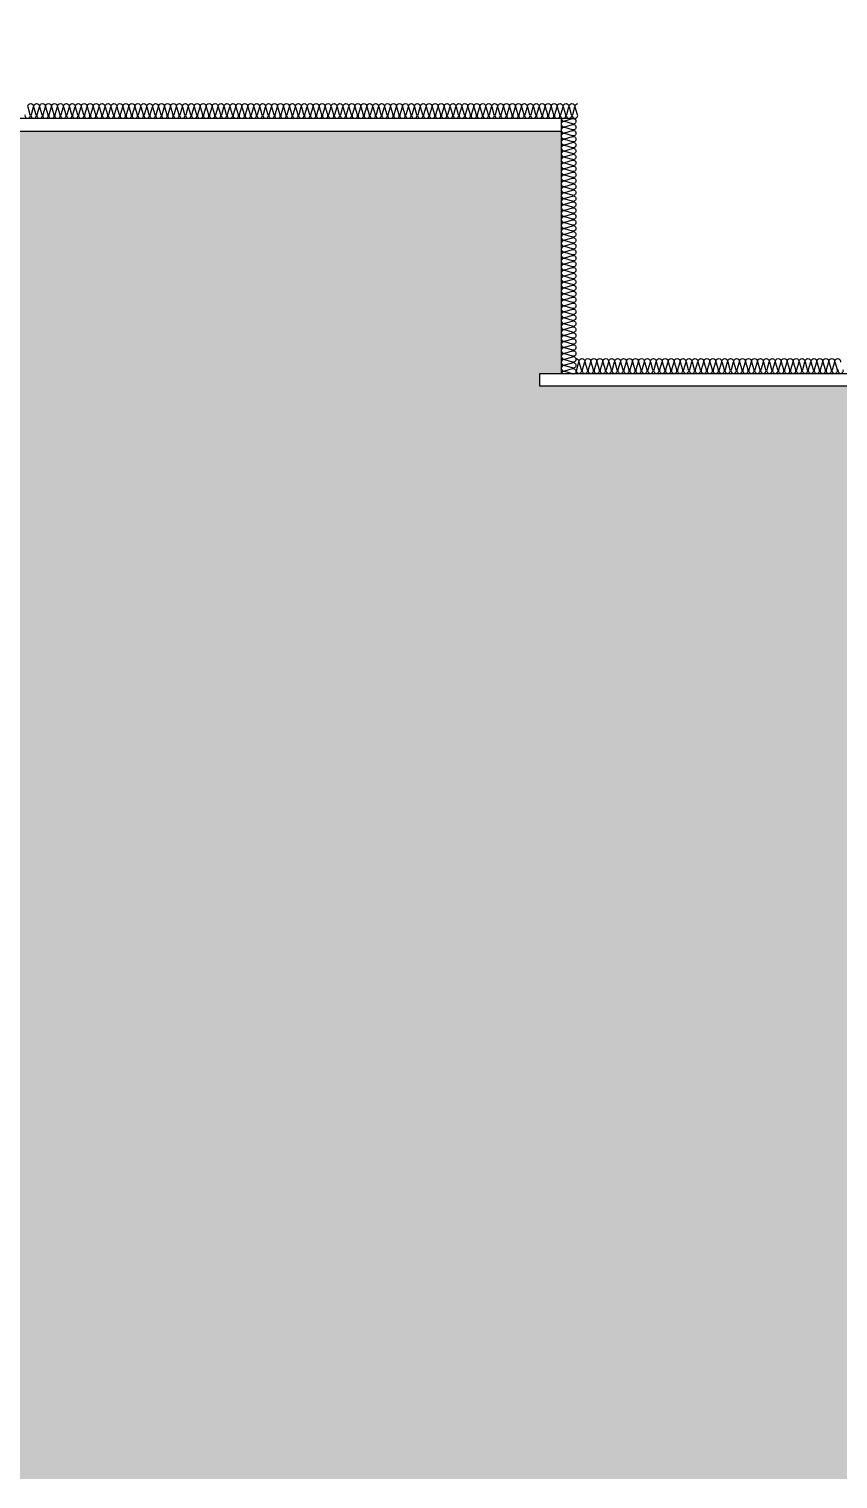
# Model space of a CAD drawing. Header units: millimetres. Extents: x 17311 to 801382, y -242618 to -104888.
# Drawn here: x 148695 to 152504, y -162158 to -155338 of the extents above; entities that cross this region are included whole.
import ezdxf

# ---------------------------------------------------------------- set-up
doc = ezdxf.new("R2010")
doc.units = ezdxf.units.MM
doc.header["$LTSCALE"] = 250
for name, color, linetype in [('A-버림CONC', 4, 'Continuous'), ('ISL', 251, 'Continuous'), ('지반', 254, 'Continuous')]:
    doc.layers.add(name, color=color, linetype=linetype)

msp = doc.modelspace()

# ---------------------------------------------------------------- hatches: boundary and pattern name
at = {"layer": '지반'}
h = msp.add_hatch(dxfattribs=at)
h.set_pattern_fill('EARTH', color=251, scale=70, angle=45)
h.paths.add_polyline_path([(19867.6, -155938.1), (19867.6, -162158.4), (170632.4, -162158.4), (170632.4, -155338.1), (155918.4, -155338.1), (155918.4, -156058.1), (155968.4, -156058.1), (155968.4, -156118.1), (155248.4, -156118.1), (155248.4, -156058.1), (155348.4, -156058.1), (155348.4, -155818.1), (154340.3, -155818.1), (154340.3, -156958.1), (154440.3, -156958.1), (154440.3, -157018.1), (151100.3, -157018.1), (151100.3, -156958.1), (151200.3, -156958.1), (151200.3, -155818.1), (147765.3, -155818.1), (147765.3, -156458.1), (147865.3, -156458.1), (147865.3, -156518.1), (146025.3, -156518.1), (146025.3, -156458.1), (146125.3, -156458.1), (146125.3, -155748.1), (134795.3, -155748.1), (134795.3, -157288.1), (134895.3, -157288.1), (134895.3, -157348.1), (134095.3, -157348.1), (134095.3, -157288.1), (134195.3, -157288.1), (134195.3, -156748.1), (127595.3, -156748.1), (127595.3, -157288.1), (127695.3, -157288.1), (127695.3, -157348.1), (126895.3, -157348.1), (126895.3, -157288.1), (126995.3, -157288.1), (126995.3, -156748.1), (117995.3, -156748.1), (117995.3, -157888.1), (118095.3, -157888.1), (118095.3, -157948.1), (114895.3, -157948.1), (114895.3, -157888.1), (114995.3, -157888.1), (114995.3, -156748.1), (107195.3, -156748.1), (107195.3, -157888.1), (107295.3, -157888.1), (107295.3, -157948.1), (104095.3, -157948.1), (104095.3, -157888.1), (104195.3, -157888.1), (104195.3, -156748.1), (96395.3, -156748.1), (96395.3, -157888.1), (96495.3, -157888.1), (96495.3, -157948.1), (93295.3, -157948.1), (93295.3, -157888.1), (93395.3, -157888.1), (93395.3, -156748.1), (92095.3, -156748.1), (92095.3, -157088.1), (92195.3, -157088.1), (92195.3, -157148.1), (90495.3, -157148.1), (90495.3, -157088.1), (90595.3, -157088.1), (90595.3, -156388.1), (91195.3, -156388.1), (91195.3, -155748.1), (86975.3, -155748.1), (86905.3, -155818.1), (85665.3, -155818.1), (85665.3, -156758.1), (85765.3, -156758.1), (85765.3, -156818.1), (82425.3, -156818.1), (82425.3, -156758.1), (82525.3, -156758.1), (82525.3, -155818.1), (80915.3, -155818.1), (80915.3, -156458.1), (81015.3, -156458.1), (81015.3, -156518.1), (79175.3, -156518.1), (79175.3, -156458.1), (79275.3, -156458.1), (79275.3, -155818.1), (77315.3, -155818.1), (77315.3, -156058.1), (77415.3, -156058.1), (77415.3, -156118.1), (76675.3, -156118.1), (76675.3, -156058.1), (76775.3, -156058.1), (76775.3, -155818.1), (75796.7, -155818.1), (75736.7, -155748.1), (74909.2, -155748.1), (74195.3, -156164.6), (74195.3, -156288.1), (75045.3, -156288.1), (75045.3, -157288.1), (75145.3, -157288.1), (75145.3, -157348.1), (73445.3, -157348.1), (73445.3, -157288.1), (73545.3, -157288.1), (73545.3, -156288.1), (73995.3, -156288.1), (73995.3, -155938.1), (73925.3, -155938.1), (73925.3, -156038.1), (73895.3, -156038.1), (73895.3, -155938.1)])

# ---------------------------------------------------------------- linework, layer by layer
at = {"layer": 'A-버림CONC'}
msp.add_line((147765.3, -155818.1), (151200.3, -155818.1), dxfattribs=at)
at = {"layer": 'A-버림CONC', "elevation": 0}
msp.add_lwpolyline([(154340.3, -156958.1), (154440.3, -156958.1), (154440.3, -157018.1), (151100.3, -157018.1), (151100.3, -156958.1), (151200.3, -156958.1)], dxfattribs=at)
at = {"layer": 'ISL'}
msp.add_line((147695.3, -155758.1), (151270.3, -155758.1), dxfattribs=at)
at = {"layer": 'ISL', "elevation": 0}
for points in [[(148676.9, -155741.2, 1.372593), (148701.6, -155741.2), (148690.9, -155705.1, -0.509267), (148703.3, -155688.1, -0.509267), (148715.6, -155705.1), (148704.9, -155741.2, 1.372593), (148729.6, -155741.2), (148718.9, -155705.1, -0.509267), (148731.3, -155688.1, -0.509267), (148743.6, -155705.1), (148732.9, -155741.2, 1.372593), (148757.6, -155741.2), (148746.9, -155705.1, -0.509267), (148759.3, -155688.1, -0.509267), (148771.6, -155705.1), (148760.9, -155741.2, 1.372593), (148785.6, -155741.2), (148774.9, -155705.1, -0.509267), (148787.3, -155688.1, -0.509267), (148799.6, -155705.1), (148788.9, -155741.2, 1.372593), (148813.6, -155741.2), (148802.9, -155705.1, -0.509267), (148815.3, -155688.1, -0.509267), (148827.6, -155705.1), (148816.9, -155741.2, 1.372593), (148841.6, -155741.2), (148830.9, -155705.1, -0.509267), (148843.3, -155688.1, -0.509267), (148855.7, -155705.1), (148844.9, -155741.2, 1.372593), (148869.7, -155741.2), (148858.9, -155705.1, -0.509267), (148871.3, -155688.1, -0.509267), (148883.7, -155705.1), (148872.9, -155741.2, 1.372593), (148897.7, -155741.2), (148886.9, -155705.1, -0.509267), (148899.3, -155688.1, -0.509267), (148911.7, -155705.1), (148900.9, -155741.2, 1.372593), (148925.7, -155741.2), (148914.9, -155705.1, -0.509267), (148927.3, -155688.1, -0.509267), (148939.7, -155705.1), (148928.9, -155741.2, 1.372593), (148953.7, -155741.2), (148942.9, -155705.1, -0.509267), (148955.3, -155688.1, -0.509267), (148967.7, -155705.1), (148956.9, -155741.2, 1.372593), (148981.7, -155741.2), (148970.9, -155705.1, -0.509267), (148983.3, -155688.1, -0.509267), (148995.7, -155705.1), (148984.9, -155741.2, 1.372593), (149009.7, -155741.2), (148998.9, -155705.1, -0.509267), (149011.3, -155688.1, -0.509267), (149023.7, -155705.1), (149012.9, -155741.2, 1.372593), (149037.7, -155741.2), (149026.9, -155705.1, -0.509267), (149039.3, -155688.1, -0.509267), (149051.7, -155705.1), (149040.9, -155741.2, 1.372593), (149065.7, -155741.2), (149054.9, -155705.1, -0.509267), (149067.3, -155688.1, -0.509267), (149079.7, -155705.1), (149068.9, -155741.2, 1.372593), (149093.7, -155741.2), (149082.9, -155705.1, -0.509267), (149095.3, -155688.1, -0.509267), (149107.7, -155705.1), (149096.9, -155741.2, 1.372593), (149121.7, -155741.2), (149110.9, -155705.1, -0.509267), (149123.3, -155688.1, -0.509267), (149135.7, -155705.1), (149124.9, -155741.2, 1.372593), (149149.7, -155741.2), (149138.9, -155705.1, -0.509267), (149151.3, -155688.1, -0.509267), (149163.7, -155705.1), (149152.9, -155741.2, 1.372593), (149177.7, -155741.2), (149166.9, -155705.1, -0.509267), (149179.3, -155688.1, -0.509267), (149191.7, -155705.1), (149180.9, -155741.2, 1.372593), (149205.7, -155741.2), (149194.9, -155705.1, -0.509267), (149207.3, -155688.1, -0.509267), (149219.7, -155705.1), (149208.9, -155741.2, 1.372593), (149233.7, -155741.2), (149222.9, -155705.1, -0.509267), (149235.3, -155688.1, -0.509267), (149247.7, -155705.1), (149236.9, -155741.2, 1.372593), (149261.7, -155741.2), (149250.9, -155705.1, -0.509267), (149263.3, -155688.1, -0.509267), (149275.7, -155705.1), (149264.9, -155741.2, 1.372593), (149289.7, -155741.2), (149278.9, -155705.1, -0.509267), (149291.3, -155688.1, -0.509267), (149303.7, -155705.1), (149292.9, -155741.2, 1.372593), (149317.7, -155741.2), (149306.9, -155705.1, -0.509267), (149319.3, -155688.1, -0.509267), (149331.7, -155705.1), (149320.9, -155741.2, 1.372593), (149345.7, -155741.2), (149334.9, -155705.1, -0.509267), (149347.3, -155688.1, -0.509267), (149359.7, -155705.1), (149348.9, -155741.2, 1.372593), (149373.7, -155741.2), (149362.9, -155705.1, -0.509267), (149375.3, -155688.1, -0.509267), (149387.7, -155705.1), (149376.9, -155741.2, 1.372593), (149401.7, -155741.2), (149390.9, -155705.1, -0.509267), (149403.3, -155688.1, -0.509267), (149415.7, -155705.1), (149404.9, -155741.2, 1.372593), (149429.7, -155741.2), (149418.9, -155705.1, -0.509267), (149431.3, -155688.1, -0.509267), (149443.7, -155705.1), (149432.9, -155741.2, 1.372593), (149457.7, -155741.2), (149446.9, -155705.1, -0.509267), (149459.3, -155688.1, -0.509267), (149471.7, -155705.1), (149460.9, -155741.2, 1.372593), (149485.7, -155741.2), (149474.9, -155705.1, -0.509267), (149487.3, -155688.1, -0.509267), (149499.7, -155705.1), (149488.9, -155741.2, 1.372593), (149513.7, -155741.2), (149502.9, -155705.1, -0.509267), (149515.3, -155688.1, -0.509267), (149527.7, -155705.1), (149516.9, -155741.2, 1.372593), (149541.7, -155741.2), (149530.9, -155705.1, -0.509267), (149543.3, -155688.1, -0.509267), (149555.7, -155705.1), (149544.9, -155741.2, 1.372593), (149569.7, -155741.2), (149558.9, -155705.1, -0.509267), (149571.3, -155688.1, -0.509267), (149583.7, -155705.1), (149572.9, -155741.2, 1.372593), (149597.7, -155741.2), (149586.9, -155705.1, -0.509267), (149599.3, -155688.1, -0.509267), (149611.7, -155705.1), (149600.9, -155741.2, 1.372593), (149625.7, -155741.2), (149614.9, -155705.1, -0.509267), (149627.3, -155688.1, -0.509267), (149639.7, -155705.1), (149628.9, -155741.2, 1.372593), (149653.7, -155741.2), (149642.9, -155705.1, -0.509267), (149655.3, -155688.1, -0.509267), (149667.7, -155705.1), (149656.9, -155741.2, 1.372593), (149681.7, -155741.2), (149670.9, -155705.1, -0.509267), (149683.3, -155688.1, -0.509267), (149695.7, -155705.1), (149684.9, -155741.2, 1.372593), (149709.7, -155741.2), (149698.9, -155705.1, -0.509267), (149711.3, -155688.1, -0.509267), (149723.7, -155705.1), (149712.9, -155741.2, 1.372593), (149737.7, -155741.2), (149726.9, -155705.1, -0.509267), (149739.3, -155688.1, -0.509267), (149751.7, -155705.1), (149740.9, -155741.2, 1.372593), (149765.7, -155741.2), (149754.9, -155705.1, -0.509267), (149767.3, -155688.1, -0.509267), (149779.7, -155705.1), (149768.9, -155741.2, 1.372593), (149793.7, -155741.2), (149782.9, -155705.1, -0.509267), (149795.3, -155688.1, -0.509267), (149807.7, -155705.1), (149796.9, -155741.2, 1.372593), (149821.7, -155741.2), (149810.9, -155705.1, -0.509267), (149823.3, -155688.1, -0.509267), (149835.7, -155705.1), (149824.9, -155741.2, 1.372593), (149849.7, -155741.2), (149838.9, -155705.1, -0.509267), (149851.3, -155688.1, -0.509267), (149863.7, -155705.1), (149852.9, -155741.2, 1.372593), (149877.7, -155741.2), (149866.9, -155705.1, -0.509267), (149879.3, -155688.1, -0.509267), (149891.7, -155705.1), (149880.9, -155741.2, 1.372593), (149905.7, -155741.2), (149894.9, -155705.1, -0.509267), (149907.3, -155688.1, -0.509267), (149919.7, -155705.1), (149908.9, -155741.2, 1.372593), (149933.7, -155741.2), (149922.9, -155705.1, -0.509267), (149935.3, -155688.1, -0.509267), (149947.7, -155705.1), (149936.9, -155741.2, 1.372593), (149961.7, -155741.2), (149950.9, -155705.1, -0.509267), (149963.3, -155688.1, -0.509267), (149975.7, -155705.1), (149964.9, -155741.2, 1.372593), (149989.7, -155741.2), (149978.9, -155705.1, -0.509267), (149991.3, -155688.1, -0.509267), (150003.7, -155705.1), (149992.9, -155741.2, 1.372593), (150017.7, -155741.2), (150006.9, -155705.1, -0.509267), (150019.3, -155688.1, -0.509267), (150031.7, -155705.1), (150020.9, -155741.2, 1.372593), (150045.7, -155741.2), (150034.9, -155705.1, -0.509267), (150047.3, -155688.1, -0.509267), (150059.7, -155705.1), (150048.9, -155741.2, 1.372593), (150073.7, -155741.2), (150062.9, -155705.1, -0.509267), (150075.3, -155688.1, -0.509267), (150087.7, -155705.1), (150076.9, -155741.2, 1.372593), (150101.7, -155741.2), (150090.9, -155705.1, -0.509267), (150103.3, -155688.1, -0.509267), (150115.7, -155705.1), (150105, -155741.2, 1.372593), (150129.7, -155741.2), (150119, -155705.1, -0.509267), (150131.3, -155688.1, -0.509267), (150143.7, -155705.1), (150133, -155741.2, 1.372593), (150157.7, -155741.2), (150147, -155705.1, -0.509267), (150159.3, -155688.1, -0.509267), (150171.7, -155705.1), (150161, -155741.2, 1.372593), (150185.7, -155741.2), (150175, -155705.1, -0.509267), (150187.3, -155688.1, -0.509267), (150199.7, -155705.1), (150189, -155741.2, 1.372593), (150213.7, -155741.2), (150203, -155705.1, -0.509267), (150215.3, -155688.1, -0.509267), (150227.7, -155705.1), (150217, -155741.2, 1.372593), (150241.7, -155741.2), (150231, -155705.1, -0.509267), (150243.3, -155688.1, -0.509267), (150255.7, -155705.1), (150245, -155741.2, 1.372593), (150269.7, -155741.2), (150259, -155705.1, -0.509267), (150271.3, -155688.1, -0.509267), (150283.7, -155705.1), (150273, -155741.2, 1.372593), (150297.7, -155741.2), (150287, -155705.1, -0.509267), (150299.3, -155688.1, -0.509267), (150311.7, -155705.1), (150301, -155741.2, 1.372593), (150325.7, -155741.2), (150315, -155705.1, -0.509267), (150327.3, -155688.1, -0.509267), (150339.7, -155705.1), (150329, -155741.2, 1.372593), (150353.7, -155741.2), (150343, -155705.1, -0.509267), (150355.3, -155688.1, -0.509267), (150367.7, -155705.1), (150357, -155741.2, 1.372593), (150381.7, -155741.2), (150371, -155705.1, -0.509267), (150383.3, -155688.1, -0.509267), (150395.7, -155705.1), (150385, -155741.2, 1.372593), (150409.7, -155741.2), (150399, -155705.1, -0.509267), (150411.3, -155688.1, -0.509267), (150423.7, -155705.1), (150413, -155741.2, 1.372593), (150437.7, -155741.2), (150427, -155705.1, -0.509267), (150439.3, -155688.1, -0.509267), (150451.7, -155705.1), (150441, -155741.2, 1.372593), (150465.7, -155741.2), (150455, -155705.1, -0.509267), (150467.3, -155688.1, -0.509267), (150479.7, -155705.1), (150469, -155741.2, 1.372593), (150493.7, -155741.2), (150483, -155705.1, -0.509267), (150495.3, -155688.1, -0.509267), (150507.7, -155705.1), (150497, -155741.2, 1.372593), (150521.7, -155741.2), (150511, -155705.1, -0.509267), (150523.3, -155688.1, -0.509267), (150535.7, -155705.1), (150525, -155741.2, 1.372593), (150549.7, -155741.2), (150539, -155705.1, -0.509267), (150551.3, -155688.1, -0.509267), (150563.7, -155705.1), (150553, -155741.2, 1.372593), (150577.7, -155741.2), (150567, -155705.1, -0.509267), (150579.3, -155688.1, -0.509267), (150591.7, -155705.1), (150581, -155741.2, 1.372593), (150605.7, -155741.2), (150595, -155705.1, -0.509267), (150607.3, -155688.1, -0.509267), (150619.7, -155705.1), (150609, -155741.2, 1.372593), (150633.7, -155741.2), (150623, -155705.1, -0.509267), (150635.3, -155688.1, -0.509267), (150647.7, -155705.1), (150637, -155741.2, 1.372593), (150661.7, -155741.2), (150651, -155705.1, -0.509267), (150663.3, -155688.1, -0.509267), (150675.7, -155705.1), (150665, -155741.2, 1.372593), (150689.7, -155741.2), (150679, -155705.1, -0.509267), (150691.3, -155688.1, -0.509267), (150703.7, -155705.1), (150693, -155741.2, 1.372593), (150717.7, -155741.2), (150707, -155705.1, -0.509267), (150719.3, -155688.1, -0.509267), (150731.7, -155705.1), (150721, -155741.2, 1.372593), (150745.7, -155741.2), (150735, -155705.1, -0.509267), (150747.3, -155688.1, -0.509267), (150759.7, -155705.1), (150749, -155741.2, 1.372593), (150773.7, -155741.2), (150763, -155705.1, -0.509267), (150775.3, -155688.1, -0.509267), (150787.7, -155705.1), (150777, -155741.2, 1.372593), (150801.7, -155741.2), (150791, -155705.1, -0.509267), (150803.3, -155688.1, -0.509267), (150815.7, -155705.1), (150805, -155741.2, 1.372593), (150829.7, -155741.2), (150819, -155705.1, -0.509267), (150831.3, -155688.1, -0.509267), (150843.7, -155705.1), (150833, -155741.2, 1.372593), (150857.7, -155741.2), (150847, -155705.1, -0.509267), (150859.3, -155688.1, -0.509267), (150871.7, -155705.1), (150861, -155741.2, 1.372593), (150885.7, -155741.2), (150875, -155705.1, -0.509267), (150887.3, -155688.1, -0.509267), (150899.7, -155705.1), (150889, -155741.2, 1.372593), (150913.7, -155741.2), (150903, -155705.1, -0.509267), (150915.3, -155688.1, -0.509267), (150927.7, -155705.1), (150917, -155741.2, 1.372593), (150941.7, -155741.2), (150931, -155705.1, -0.509267), (150943.3, -155688.1, -0.509267), (150955.7, -155705.1), (150945, -155741.2, 1.372593), (150969.7, -155741.2), (150959, -155705.1, -0.509267), (150971.3, -155688.1, -0.509267), (150983.7, -155705.1), (150973, -155741.2, 1.372593), (150997.7, -155741.2), (150987, -155705.1, -0.509267), (150999.3, -155688.1, -0.509267), (151011.7, -155705.1), (151001, -155741.2, 1.372593), (151025.7, -155741.2), (151015, -155705.1, -0.509267), (151027.3, -155688.1, -0.509267), (151039.7, -155705.1), (151029, -155741.2, 1.372593), (151053.7, -155741.2), (151043, -155705.1, -0.509267), (151055.3, -155688.1, -0.509267), (151067.7, -155705.1), (151057, -155741.2, 1.372593), (151081.7, -155741.2), (151071, -155705.1, -0.509267), (151083.3, -155688.1, -0.509267), (151095.7, -155705.1), (151085, -155741.2, 1.372593), (151109.7, -155741.2), (151099, -155705.1, -0.509267), (151111.3, -155688.1, -0.509267), (151123.7, -155705.1), (151113, -155741.2, 1.372593), (151137.7, -155741.2), (151127, -155705.1, -0.509267), (151139.3, -155688.1, -0.509267), (151151.7, -155705.1), (151141, -155741.2, 1.372593), (151165.7, -155741.2), (151155, -155705.1, -0.509267), (151167.3, -155688.1, -0.509267), (151179.7, -155705.1), (151169, -155741.2, 1.372593), (151193.7, -155741.2), (151183, -155705.1, -0.509267), (151195.3, -155688.1, -0.509267), (151207.7, -155705.1), (151197, -155741.2, 1.372593), (151221.7, -155741.2), (151211, -155705.1, -0.509267), (151223.3, -155688.1, -0.509267), (151235.7, -155705.1), (151225, -155741.2, 1.372593), (151249.7, -155741.2), (151239, -155705.1, -0.509267), (151251.3, -155688.1, -0.509267), (151263.7, -155705.1), (151253, -155741.2, 1.372593), (151277.7, -155741.2), (151267, -155705.1, -0.509267), (151279.3, -155688.1)], [(151200.3, -155758.1, 0.509267), (151217.2, -155770.5), (151253.3, -155759.8, -1.372593), (151253.3, -155784.5), (151217.2, -155773.8, 0.509267), (151200.3, -155786.1, 0.509267), (151217.2, -155798.5), (151253.3, -155787.8, -1.372593), (151253.3, -155812.5), (151217.2, -155801.8, 0.509267), (151200.3, -155814.1, 0.509267), (151217.2, -155826.5), (151253.3, -155815.8, -1.372593), (151253.3, -155840.5), (151217.2, -155829.8, 0.509267), (151200.3, -155842.1, 0.509267), (151217.2, -155854.5), (151253.3, -155843.8, -1.372593), (151253.3, -155868.5), (151217.2, -155857.8, 0.509267), (151200.3, -155870.1, 0.509267), (151217.2, -155882.5), (151253.3, -155871.8, -1.372593), (151253.3, -155896.5), (151217.2, -155885.8, 0.509267), (151200.3, -155898.1, 0.509267), (151217.2, -155910.5), (151253.3, -155899.8, -1.372593), (151253.3, -155924.5), (151217.2, -155913.8, 0.509267), (151200.3, -155926.1, 0.509267), (151217.2, -155938.5), (151253.3, -155927.8, -1.372593), (151253.3, -155952.5), (151217.2, -155941.8, 0.509267), (151200.3, -155954.1, 0.509267), (151217.2, -155966.5), (151253.3, -155955.8, -1.372593), (151253.3, -155980.5), (151217.2, -155969.8, 0.509267), (151200.3, -155982.1, 0.509267), (151217.2, -155994.5), (151253.3, -155983.8, -1.372593), (151253.3, -156008.5), (151217.2, -155997.8, 0.509267), (151200.3, -156010.1, 0.509267), (151217.2, -156022.5), (151253.3, -156011.8, -1.372593), (151253.3, -156036.5), (151217.2, -156025.8, 0.509267), (151200.3, -156038.1, 0.509267), (151217.2, -156050.5), (151253.3, -156039.8, -1.372593), (151253.3, -156064.5), (151217.2, -156053.8, 0.509267), (151200.3, -156066.1, 0.509267), (151217.2, -156078.5), (151253.3, -156067.8, -1.372593), (151253.3, -156092.5), (151217.2, -156081.8, 0.509267), (151200.3, -156094.1, 0.509267), (151217.2, -156106.5), (151253.3, -156095.8, -1.372593), (151253.3, -156120.5), (151217.2, -156109.8, 0.509267), (151200.3, -156122.1, 0.509267), (151217.2, -156134.5), (151253.3, -156123.8, -1.372593), (151253.3, -156148.5), (151217.2, -156137.8, 0.509267), (151200.3, -156150.1, 0.509267), (151217.2, -156162.5), (151253.3, -156151.8, -1.372593), (151253.3, -156176.5), (151217.2, -156165.8, 0.509267), (151200.3, -156178.1, 0.509267), (151217.2, -156190.5), (151253.3, -156179.8, -1.372593), (151253.3, -156204.5), (151217.2, -156193.8, 0.509267), (151200.3, -156206.1, 0.509267), (151217.2, -156218.5), (151253.3, -156207.8, -1.372593), (151253.3, -156232.5), (151217.2, -156221.8, 0.509267), (151200.3, -156234.1, 0.509267), (151217.2, -156246.5), (151253.3, -156235.8, -1.372593), (151253.3, -156260.5), (151217.2, -156249.8, 0.509267), (151200.3, -156262.1, 0.509267), (151217.2, -156274.5), (151253.3, -156263.8, -1.372593), (151253.3, -156288.5), (151217.2, -156277.8, 0.509267), (151200.3, -156290.1, 0.509267), (151217.2, -156302.5), (151253.3, -156291.8, -1.372593), (151253.3, -156316.5), (151217.2, -156305.8, 0.509267), (151200.3, -156318.1, 0.509267), (151217.2, -156330.5), (151253.3, -156319.8, -1.372593), (151253.3, -156344.5), (151217.2, -156333.8, 0.509267), (151200.3, -156346.1, 0.509267), (151217.2, -156358.5), (151253.3, -156347.8, -1.372593), (151253.3, -156372.5), (151217.2, -156361.8, 0.509267), (151200.3, -156374.1, 0.509267), (151217.2, -156386.5), (151253.3, -156375.8, -1.372593), (151253.3, -156400.5), (151217.2, -156389.8, 0.509267), (151200.3, -156402.1, 0.509267), (151217.2, -156414.5), (151253.3, -156403.8, -1.372593), (151253.3, -156428.5), (151217.2, -156417.8, 0.509267), (151200.3, -156430.1, 0.509267), (151217.2, -156442.5), (151253.3, -156431.8, -1.372593), (151253.3, -156456.5), (151217.2, -156445.8, 0.509267), (151200.3, -156458.1, 0.509267), (151217.2, -156470.5), (151253.3, -156459.8, -1.372593), (151253.3, -156484.5), (151217.2, -156473.8, 0.509267), (151200.3, -156486.1, 0.509267), (151217.2, -156498.5), (151253.3, -156487.8, -1.372593), (151253.3, -156512.5), (151217.2, -156501.8, 0.509267), (151200.3, -156514.1, 0.509267), (151217.2, -156526.5), (151253.3, -156515.8, -1.372593), (151253.3, -156540.5), (151217.2, -156529.8, 0.509267), (151200.3, -156542.1, 0.509267), (151217.2, -156554.5), (151253.3, -156543.8, -1.372593), (151253.3, -156568.5), (151217.2, -156557.8, 0.509267), (151200.3, -156570.1, 0.509267), (151217.2, -156582.5), (151253.3, -156571.8, -1.372593), (151253.3, -156596.5), (151217.2, -156585.8, 0.509267), (151200.3, -156598.1, 0.509267), (151217.2, -156610.5), (151253.3, -156599.8, -1.372593), (151253.3, -156624.5), (151217.2, -156613.8, 0.509267), (151200.3, -156626.1, 0.509267), (151217.2, -156638.5), (151253.3, -156627.8, -1.372593), (151253.3, -156652.5), (151217.2, -156641.8, 0.509267), (151200.3, -156654.1, 0.509267), (151217.2, -156666.5), (151253.3, -156655.8, -1.372593), (151253.3, -156680.5), (151217.2, -156669.8, 0.509267), (151200.3, -156682.1, 0.509267), (151217.2, -156694.5), (151253.3, -156683.8, -1.372593), (151253.3, -156708.5), (151217.2, -156697.8, 0.509267), (151200.3, -156710.1, 0.509267), (151217.2, -156722.5), (151253.3, -156711.8, -1.372593), (151253.3, -156736.5), (151217.2, -156725.8, 0.509267), (151200.3, -156738.1, 0.509267), (151217.2, -156750.5), (151253.3, -156739.8, -1.372593), (151253.3, -156764.5), (151217.2, -156753.8, 0.509267), (151200.3, -156766.1, 0.509267), (151217.2, -156778.5), (151253.3, -156767.8, -1.372593), (151253.3, -156792.5), (151217.2, -156781.8, 0.509267), (151200.3, -156794.1, 0.509267), (151217.2, -156806.5), (151253.3, -156795.8, -1.372593), (151253.3, -156820.5), (151217.2, -156809.8, 0.509267), (151200.3, -156822.1, 0.509267), (151217.2, -156834.5), (151253.3, -156823.8, -1.372593), (151253.3, -156848.5), (151217.2, -156837.8, 0.509267), (151200.3, -156850.1, 0.509267), (151217.2, -156862.5), (151253.3, -156851.8, -1.372593), (151253.3, -156876.5), (151217.2, -156865.8, 0.509267), (151200.3, -156878.1, 0.509267), (151217.2, -156890.5), (151253.3, -156879.8, -1.372593), (151253.3, -156904.5), (151217.2, -156893.8, 0.509267), (151200.3, -156906.1, 0.509267), (151217.2, -156918.5), (151253.3, -156907.8, -1.372593), (151253.3, -156932.5), (151217.2, -156921.8, 0.509267), (151200.3, -156934.1, 0.509267), (151217.2, -156946.5), (151253.3, -156935.8, -1.372593), (151253.3, -156960.5), (151217.2, -156949.8, 0.509267), (151200.3, -156962.1)], [(151270.3, -156888.1, -0.509267), (151282.6, -156905.1), (151271.9, -156941.2, 1.372593), (151296.6, -156941.2), (151285.9, -156905.1, -0.509267), (151298.3, -156888.1, -0.509267), (151310.6, -156905.1), (151299.9, -156941.2, 1.372593), (151324.6, -156941.2), (151313.9, -156905.1, -0.509267), (151326.3, -156888.1, -0.509267), (151338.6, -156905.1), (151327.9, -156941.2, 1.372593), (151352.6, -156941.2), (151341.9, -156905.1, -0.509267), (151354.3, -156888.1, -0.509267), (151366.6, -156905.1), (151355.9, -156941.2, 1.372593), (151380.6, -156941.2), (151369.9, -156905.1, -0.509267), (151382.3, -156888.1, -0.509267), (151394.6, -156905.1), (151383.9, -156941.2, 1.372593), (151408.6, -156941.2), (151397.9, -156905.1, -0.509267), (151410.3, -156888.1, -0.509267), (151422.6, -156905.1), (151411.9, -156941.2, 1.372593), (151436.6, -156941.2), (151425.9, -156905.1, -0.509267), (151438.3, -156888.1, -0.509267), (151450.6, -156905.1), (151439.9, -156941.2, 1.372593), (151464.6, -156941.2), (151453.9, -156905.1, -0.509267), (151466.3, -156888.1, -0.509267), (151478.6, -156905.1), (151467.9, -156941.2, 1.372593), (151492.6, -156941.2), (151481.9, -156905.1, -0.509267), (151494.3, -156888.1, -0.509267), (151506.6, -156905.1), (151495.9, -156941.2, 1.372593), (151520.6, -156941.2), (151509.9, -156905.1, -0.509267), (151522.3, -156888.1, -0.509267), (151534.6, -156905.1), (151523.9, -156941.2, 1.372593), (151548.6, -156941.2), (151537.9, -156905.1, -0.509267), (151550.3, -156888.1, -0.509267), (151562.6, -156905.1), (151551.9, -156941.2, 1.372593), (151576.6, -156941.2), (151565.9, -156905.1, -0.509267), (151578.3, -156888.1, -0.509267), (151590.6, -156905.1), (151579.9, -156941.2, 1.372593), (151604.6, -156941.2), (151593.9, -156905.1, -0.509267), (151606.3, -156888.1, -0.509267), (151618.6, -156905.1), (151607.9, -156941.2, 1.372593), (151632.6, -156941.2), (151621.9, -156905.1, -0.509267), (151634.3, -156888.1, -0.509267), (151646.6, -156905.1), (151635.9, -156941.2, 1.372593), (151660.6, -156941.2), (151649.9, -156905.1, -0.509267), (151662.3, -156888.1, -0.509267), (151674.6, -156905.1), (151663.9, -156941.2, 1.372593), (151688.6, -156941.2), (151677.9, -156905.1, -0.509267), (151690.3, -156888.1, -0.509267), (151702.6, -156905.1), (151691.9, -156941.2, 1.372593), (151716.6, -156941.2), (151705.9, -156905.1, -0.509267), (151718.3, -156888.1, -0.509267), (151730.6, -156905.1), (151719.9, -156941.2, 1.372593), (151744.6, -156941.2), (151733.9, -156905.1, -0.509267), (151746.3, -156888.1, -0.509267), (151758.6, -156905.1), (151747.9, -156941.2, 1.372593), (151772.6, -156941.2), (151761.9, -156905.1, -0.509267), (151774.3, -156888.1, -0.509267), (151786.6, -156905.1), (151775.9, -156941.2, 1.372593), (151800.6, -156941.2), (151789.9, -156905.1, -0.509267), (151802.3, -156888.1, -0.509267), (151814.6, -156905.1), (151803.9, -156941.2, 1.372593), (151828.6, -156941.2), (151817.9, -156905.1, -0.509267), (151830.3, -156888.1, -0.509267), (151842.6, -156905.1), (151831.9, -156941.2, 1.372593), (151856.6, -156941.2), (151845.9, -156905.1, -0.509267), (151858.3, -156888.1, -0.509267), (151870.6, -156905.1), (151859.9, -156941.2, 1.372593), (151884.6, -156941.2), (151873.9, -156905.1, -0.509267), (151886.3, -156888.1, -0.509267), (151898.6, -156905.1), (151887.9, -156941.2, 1.372593), (151912.6, -156941.2), (151901.9, -156905.1, -0.509267), (151914.3, -156888.1, -0.509267), (151926.6, -156905.1), (151915.9, -156941.2, 1.372593), (151940.6, -156941.2), (151929.9, -156905.1, -0.509267), (151942.3, -156888.1, -0.509267), (151954.6, -156905.1), (151943.9, -156941.2, 1.372593), (151968.6, -156941.2), (151957.9, -156905.1, -0.509267), (151970.3, -156888.1, -0.509267), (151982.6, -156905.1), (151971.9, -156941.2, 1.372593), (151996.6, -156941.2), (151985.9, -156905.1, -0.509267), (151998.3, -156888.1, -0.509267), (152010.6, -156905.1), (151999.9, -156941.2, 1.372593), (152024.6, -156941.2), (152013.9, -156905.1, -0.509267), (152026.3, -156888.1, -0.509267), (152038.6, -156905.1), (152027.9, -156941.2, 1.372593), (152052.6, -156941.2), (152041.9, -156905.1, -0.509267), (152054.3, -156888.1, -0.509267), (152066.6, -156905.1), (152055.9, -156941.2, 1.372593), (152080.6, -156941.2), (152069.9, -156905.1, -0.509267), (152082.3, -156888.1, -0.509267), (152094.6, -156905.1), (152083.9, -156941.2, 1.372593), (152108.6, -156941.2), (152097.9, -156905.1, -0.509267), (152110.3, -156888.1, -0.509267), (152122.6, -156905.1), (152111.9, -156941.2, 1.372593), (152136.6, -156941.2), (152125.9, -156905.1, -0.509267), (152138.3, -156888.1, -0.509267), (152150.6, -156905.1), (152139.9, -156941.2, 1.372593), (152164.6, -156941.2), (152153.9, -156905.1, -0.509267), (152166.3, -156888.1, -0.509267), (152178.6, -156905.1), (152167.9, -156941.2, 1.372593), (152192.6, -156941.2), (152181.9, -156905.1, -0.509267), (152194.3, -156888.1, -0.509267), (152206.6, -156905.1), (152195.9, -156941.2, 1.372593), (152220.6, -156941.2), (152209.9, -156905.1, -0.509267), (152222.3, -156888.1, -0.509267), (152234.6, -156905.1), (152223.9, -156941.2, 1.372593), (152248.6, -156941.2), (152237.9, -156905.1, -0.509267), (152250.3, -156888.1, -0.509267), (152262.6, -156905.1), (152251.9, -156941.2, 1.372593), (152276.6, -156941.2), (152265.9, -156905.1, -0.509267), (152278.3, -156888.1, -0.509267), (152290.6, -156905.1), (152279.9, -156941.2, 1.372593), (152304.6, -156941.2), (152293.9, -156905.1, -0.509267), (152306.3, -156888.1, -0.509267), (152318.6, -156905.1), (152307.9, -156941.2, 1.372593), (152332.6, -156941.2), (152321.9, -156905.1, -0.509267), (152334.3, -156888.1, -0.509267), (152346.6, -156905.1), (152335.9, -156941.2, 1.372593), (152360.6, -156941.2), (152349.9, -156905.1, -0.509267), (152362.3, -156888.1, -0.509267), (152374.6, -156905.1), (152363.9, -156941.2, 1.372593), (152388.6, -156941.2), (152377.9, -156905.1, -0.509267), (152390.3, -156888.1, -0.509267), (152402.6, -156905.1), (152391.9, -156941.2, 1.372593), (152416.6, -156941.2), (152405.9, -156905.1, -0.509267), (152418.3, -156888.1, -0.509267), (152430.6, -156905.1), (152419.9, -156941.2, 1.372593), (152444.6, -156941.2), (152433.9, -156905.1, -0.509267), (152446.3, -156888.1, -0.509267), (152458.6, -156905.1), (152447.9, -156941.2, 1.372593), (152472.6, -156941.2), (152461.9, -156905.1, -0.509267), (152474.3, -156888.1, -0.509267), (152486.6, -156905.1), (152475.9, -156941.2, 1.372593), (152500.6, -156941.2), (152489.9, -156905.1, -0.509267), (152502.3, -156888.1, -0.509267), (152514.6, -156905.1)], [(152503.9, -156941.2, 1.372593), (152528.6, -156941.2)]]:
    msp.add_lwpolyline(points, format="xyb", dxfattribs=at)
msp.add_lwpolyline([(151200.3, -155758.1), (151200.3, -156958.1), (154340.3, -156958.1), (154340.3, -155758.1)], dxfattribs=at)

doc.saveas('drawing.dxf')
